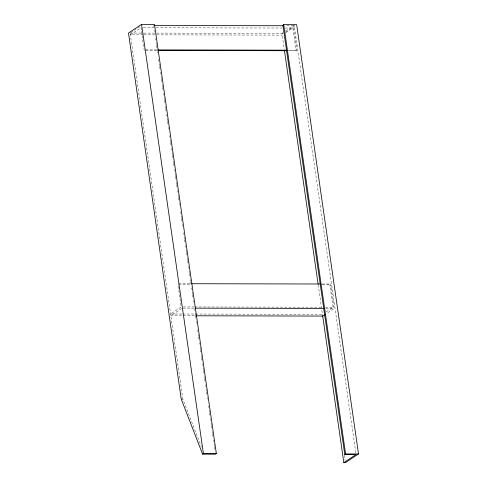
<?xml version="1.0" encoding="UTF-8"?>
<svg xmlns="http://www.w3.org/2000/svg" width="487" height="487" viewBox="0 0 487 487"><rect width="100%" height="100%" fill="white"/><g stroke="black" fill="none" stroke-linecap="round" stroke-linejoin="round"><path stroke-width="0.37" stroke-dasharray="2.44 1.83" d="M130.705 32.653L141.534 25.44M283.197 32.562L281.973 33.378L284.25 49.193M285.583 30.973L294.221 25.221L355.863 452.983M285.455 32.136L295.414 25.507M285.972 32.629L292.839 28.051L296.108 50.739L288.517 50.721M296.108 50.739L296.93 50.191L293.405 25.762L285.053 25.744M181.669 308.533L170.84 315.746L195.135 315.795M322.211 284.548L329.809 284.566L330.624 284.024L334.143 308.454L326.32 313.665M326.205 311.826L333.078 307.248L329.809 284.566M143.251 27.735L155.402 27.759M156.157 27.765L282.21 28.027M285.248 28.039L292.839 28.051M130.102 33.055L143.008 33.086M143.768 33.086L155.919 33.11M156.68 33.11L283.586 33.384M143.263 34.827L130.352 34.802L140.974 27.729L141.394 30.657M144.018 34.833L282.223 35.125M145.82 49.875L157.21 49.899M288.572 50.173L296.93 50.191M145.759 50.417L157.149 50.441M178.753 283.702L190.904 283.726M322.272 284.006L330.624 284.024M178.692 284.244L190.843 284.274M183.483 306.932L194.112 306.956M194.873 306.956L322.443 307.23M325.48 307.236L333.078 307.248M183.033 308.131L194.423 308.155M325.791 308.435L334.143 308.454M181.974 314.024L170.584 313.999L181.207 306.932L178.041 284.974M182.735 314.024L322.455 314.322M181.237 399.127L182.85 399.133L201.472 447.109M344.358 455.12L345.119 460.392M318.218 284.913L322.704 316.069M153.77 25.677L153.989 27.181M154.422 30.194L154.641 31.698M155.615 38.479L155.834 39.983M156.266 42.996L156.485 44.5M156.595 45.254L157.027 48.268M157.459 51.281L157.678 52.785M158.659 59.566L158.872 61.07M159.31 64.083L159.523 65.587M159.633 66.342L160.065 69.355M160.503 72.368L160.716 73.872M161.154 76.885L161.367 78.389M161.477 79.144L161.909 82.157M162.348 85.17L162.561 86.674M162.67 87.429L163.102 90.442M163.541 93.455L163.754 94.959M164.192 97.972L164.405 99.476M164.515 100.231L164.953 103.244M165.385 106.257L165.598 107.761M165.708 108.516L166.146 111.529M166.578 114.542L166.798 116.046M167.23 119.059L167.449 120.563M167.552 121.318L167.991 124.331M168.423 127.344L168.642 128.848M169.616 135.63L169.835 137.133M170.267 140.146L170.487 141.65M170.596 142.405L171.028 145.418M171.461 148.432L171.68 149.935M172.112 152.948L172.331 154.452M172.441 155.207L172.873 158.22M173.305 161.234L173.524 162.737M173.634 163.492L174.066 166.505M174.498 169.519L174.717 171.022M175.15 174.036L175.369 175.539M175.478 176.294L175.91 179.307M176.343 182.321L176.562 183.824M176.671 184.579L177.104 187.592M177.536 190.606L177.755 192.109M178.187 195.123L178.406 196.626M178.516 197.381L178.948 200.394M179.386 203.408L179.6 204.911M180.58 211.693L180.793 213.196M181.231 216.21L181.444 217.713M181.554 218.468L181.986 221.482M182.424 224.495L182.637 225.998M183.617 232.78L183.83 234.284M184.269 237.297L184.482 238.8M184.591 239.555L185.03 242.569M185.462 245.582L185.681 247.086M186.113 250.099L186.332 251.602M186.436 252.357L186.874 255.371M187.306 258.384L187.525 259.888M187.629 260.642L188.067 263.656M188.499 266.669L188.719 268.173M189.151 271.186L189.37 272.69M189.473 273.444L189.912 276.458M190.344 279.471L190.563 280.975M190.673 281.73L191.105 284.743M191.537 287.756L191.756 289.26M192.188 292.273L192.408 293.777M192.517 294.532L192.949 297.545M193.382 300.558L193.601 302.062M194.575 308.843L194.794 310.347M195.226 313.36L195.445 314.864M195.555 315.619L195.987 318.632M196.419 321.645L196.638 323.149M197.619 329.93L197.832 331.434M198.27 334.447L198.483 335.951M198.593 336.706L199.025 339.719M199.463 342.732L199.676 344.236M200.114 347.249L200.327 348.753M200.437 349.508L200.869 352.521M201.308 355.534L201.521 357.038M201.63 357.793L202.062 360.806M202.501 363.819L202.714 365.323M203.152 368.336L203.365 369.84M203.475 370.595L203.913 373.608M204.345 376.621L204.558 378.125M204.668 378.88L205.106 381.893M205.538 384.907L205.757 386.41M206.19 389.423L206.409 390.927M206.512 391.682L206.951 394.695M207.383 397.709L207.602 399.212M208.576 405.994L208.795 407.497M209.227 410.511L209.447 412.014M209.556 412.769L209.988 415.782M210.421 418.796L210.64 420.299M211.072 423.313L211.291 424.816M211.401 425.571L211.833 428.584M212.265 431.598L212.484 433.101M212.594 433.856L213.026 436.869M213.458 439.883L213.677 441.386M214.11 444.4L214.329 445.903M214.438 446.658L214.87 449.671M141.498 31.387L144.243 50.417M130.187 33.64L182.85 399.133"/><path stroke-width="0.73" d="M141.553 24.35L128.483 33.055L181.237 399.127L202.598 454.164L215.522 454.188L216.338 453.647L154.482 24.38L141.553 24.35L203.414 453.616L202.598 454.164M343.828 462.644L345.447 462.65L358.517 453.945L296.656 24.679L283.732 24.654L282.917 25.196L344.772 454.462L356.082 454.487L343.828 462.644L322.668 315.789M325.115 314.462L322.704 316.069L195.896 315.795M344.772 454.462L345.587 453.921L358.517 453.945M154.446 25.47L283.537 25.744M157.965 49.899L286.295 50.173M157.91 50.441L287.001 50.715M191.659 283.726L320.75 284M195.184 308.155L324.269 308.429M203.414 453.616L216.338 453.647M283.732 24.654L345.587 453.921M284.469 50.697L318.108 284.158"/></g></svg>
